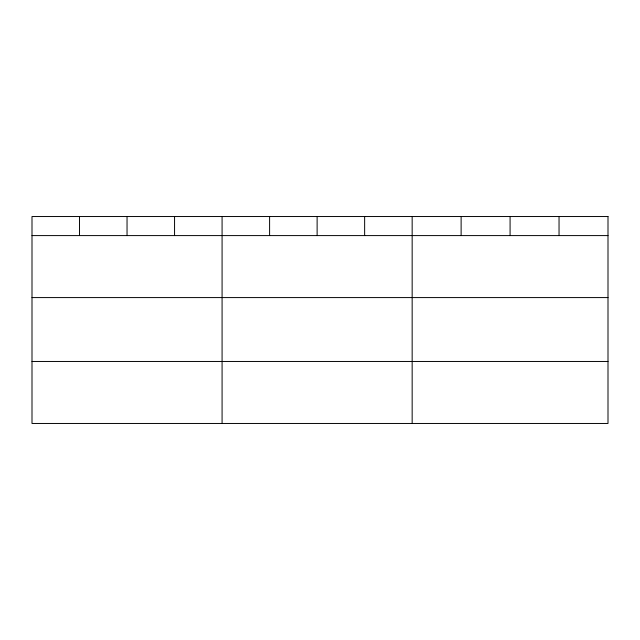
<?xml version="1.0" encoding="UTF-8"?>
<svg xmlns="http://www.w3.org/2000/svg" width="640" height="640" viewBox="0 0 640 640"><rect width="100%" height="100%" fill="white"/><g stroke="black" fill="none" stroke-linecap="round" stroke-linejoin="round"><path stroke-width="0.96" d="M32 235.592L608 235.592M32 297.584L608 297.584M32 361.464L608 361.464M559.04 216.536L559.04 235.592M510.08 216.536L510.08 235.592M461.12 216.536L461.12 235.592M412.16 216.536L412.16 423.464M364.64 216.536L364.64 235.592M317.12 216.536L317.12 235.592M269.6 216.536L269.6 235.592M222.08 216.536L222.08 423.464M174.56 216.536L174.56 235.592M127.04 216.536L127.04 235.592M79.52 216.536L79.52 235.592M608 216.536L32 216.536L32 423.464L608 423.464L608 216.536"/></g></svg>
